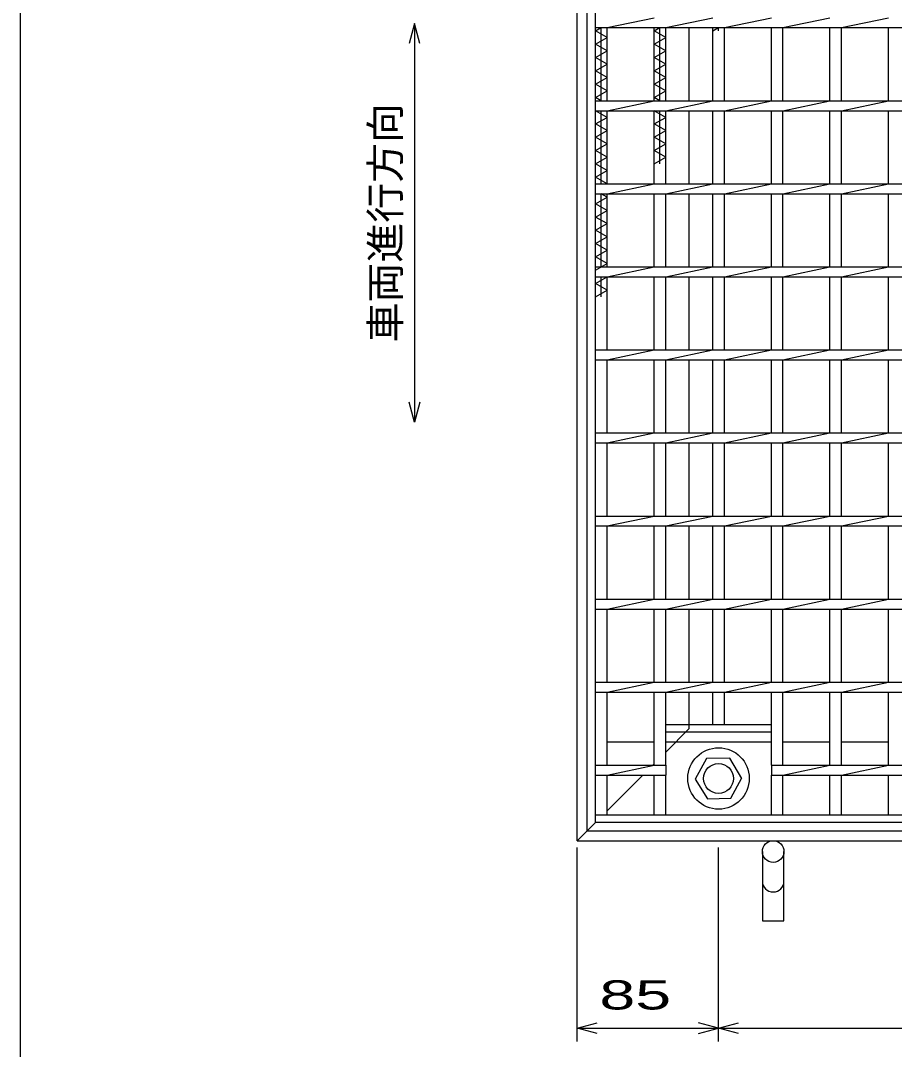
# Model space of a CAD drawing. Units: millimetres, scale not verified. Extents: x -1456 to 1385, y -1026 to 843.
# Drawn here: x -1383 to -857, y -374 to 245 of the extents above; entities that cross this region are included whole.
import ezdxf
from ezdxf.enums import TextEntityAlignment as Align

# ---------------------------------------------------------------- set-up
doc = ezdxf.new("R2010")
doc.units = ezdxf.units.MM
doc.header["$LTSCALE"] = 8
doc.linetypes.add('DASHED', pattern=[7.5, 6, -1.5])
for name, color, linetype, lineweight in [('0_2', 150, 'Continuous', 25), ('16', 3, 'Continuous', 25), ('19', 6, 'Continuous', 25), ('22', 4, 'Continuous', 25)]:
    doc.layers.add(name, color=color, linetype=linetype, lineweight=lineweight)
doc.styles.add('ベクトル', font='')
doc.styles.get('ベクトル').set_extended_font_data('ベクトル')

msp = doc.modelspace()

# ---------------------------------------------------------------- linework, layer by layer
at = {"layer": '0_2'}
msp.add_line((-1383.2, -917.2), (-1383.2, 842.8), dxfattribs=at)
at = {"layer": '16'}
for p, q in [((-1037, -233), (-1037, 471)), ((-1037, 241), (-1037, 247)), ((-1030, 241), (-1001.7, 247)), ((-994.7, 241), (-966.4, 247)), ((-959.4, 241), (-931.1, 247)), ((-924.1, 241), (-895.8, 247)), ((-888.8, 241), (-860.5, 247)), ((-1037, 241), (-324, 241)), ((-1037, 239), (-1033.5, 241)), ((-1030, 235), (-1037, 239)), ((-1033.5, 197), (-1033.5, 241)), ((-1030, 197), (-1030, 241)), ((-1001.7, 197), (-1001.7, 241)), ((-1001.7, 239), (-998.2, 241)), ((-994.7, 235), (-1001.7, 239)), ((-998.2, 197), (-998.2, 241)), ((-994.7, 197), (-994.7, 241)), ((-966.4, 197), (-966.4, 241)), ((-966.4, 239), (-962.9, 241)), ((-962.9, 239), (-962.9, 241)), ((-959.4, 197), (-959.4, 241)), ((-931.1, 197), (-931.1, 241)), ((-924.1, 197), (-924.1, 241)), ((-895.8, 197), (-895.8, 241)), ((-888.8, 197), (-888.8, 241)), ((-860.5, 197), (-860.5, 241)), ((-1037, 231), (-1030, 235)), ((-1030, 227), (-1037, 231)), ((-1001.7, 231), (-994.7, 235)), ((-994.7, 227), (-1001.7, 231)), ((-1037, 223), (-1030, 227)), ((-1030, 219), (-1037, 223)), ((-1001.7, 223), (-994.7, 227)), ((-994.7, 219), (-1001.7, 223)), ((-1037, 215), (-1030, 219)), ((-1001.7, 215), (-994.7, 219)), ((-1030, 211), (-1037, 215)), ((-1037, 207), (-1030, 211)), ((-994.7, 211), (-1001.7, 215)), ((-1001.7, 207), (-994.7, 211)), ((-1030, 203), (-1037, 207)), ((-994.7, 203), (-1001.7, 207)), ((-1037, 199), (-1030, 203)), ((-1033.5, 197), (-1037, 199)), ((-1001.7, 199), (-994.7, 203)), ((-998.2, 197), (-1001.7, 199)), ((-1037, 197), (-324, 197)), ((-1037, 191), (-1037, 197)), ((-1030, 191), (-1001.7, 197)), ((-994.7, 191), (-966.4, 197)), ((-959.4, 191), (-931.1, 197)), ((-924.1, 191), (-895.8, 197)), ((-888.8, 191), (-860.5, 197)), ((-1037, 191), (-324, 191)), ((-1030, 187), (-1037, 191)), ((-1037, 183), (-1030, 187)), ((-1033.5, 147), (-1033.5, 191)), ((-1030, 147), (-1030, 191)), ((-1001.7, 147), (-1001.7, 191)), ((-994.7, 187), (-1001.7, 191)), ((-1001.7, 183), (-994.7, 187)), ((-998.2, 159), (-998.2, 191)), ((-994.7, 147), (-994.7, 191)), ((-966.4, 147), (-966.4, 191)), ((-959.4, 147), (-959.4, 191)), ((-931.1, 147), (-931.1, 191)), ((-924.1, 147), (-924.1, 191)), ((-895.8, 147), (-895.8, 191)), ((-888.8, 147), (-888.8, 191)), ((-860.5, 147), (-860.5, 191)), ((-1030, 179), (-1037, 183)), ((-994.7, 179), (-1001.7, 183)), ((-1037, 175), (-1030, 179)), ((-1030, 171), (-1037, 175)), ((-1001.7, 175), (-994.7, 179)), ((-994.7, 171), (-1001.7, 175)), ((-1037, 167), (-1030, 171)), ((-1001.7, 167), (-994.7, 171)), ((-1030, 163), (-1037, 167)), ((-1037, 159), (-1030, 163)), ((-994.7, 163), (-1001.7, 167)), ((-1001.7, 159), (-994.7, 163)), ((-1030, 155), (-1037, 159)), ((-1037, 151), (-1030, 155)), ((-1030, 147), (-1037, 151)), ((-1037, 147), (-324, 147)), ((-1037, 141), (-1037, 147)), ((-1030, 141), (-1001.7, 147)), ((-994.7, 141), (-966.4, 147)), ((-959.4, 141), (-931.1, 147)), ((-924.1, 141), (-895.8, 147)), ((-888.8, 141), (-860.5, 147)), ((-1037, 141), (-324, 141)), ((-1037, 135), (-1030, 139)), ((-1033.5, 97), (-1033.5, 141)), ((-1030, 139), (-1033.5, 141)), ((-1030, 97), (-1030, 141)), ((-1001.7, 97), (-1001.7, 141)), ((-994.7, 97), (-994.7, 141)), ((-966.4, 97), (-966.4, 141)), ((-959.4, 97), (-959.4, 141)), ((-931.1, 97), (-931.1, 141)), ((-924.1, 97), (-924.1, 141)), ((-895.8, 97), (-895.8, 141)), ((-888.8, 97), (-888.8, 141)), ((-860.5, 97), (-860.5, 141)), ((-1030, 131), (-1037, 135)), ((-1037, 127), (-1030, 131)), ((-1030, 123), (-1037, 127)), ((-1037, 119), (-1030, 123)), ((-1030, 115), (-1037, 119)), ((-1037, 111), (-1030, 115)), ((-1030, 107), (-1037, 111)), ((-1037, 103), (-1030, 107)), ((-1030, 99), (-1037, 103)), ((-1037, 95), (-1030, 99)), ((-1037, 97), (-324, 97)), ((-1037, 91), (-1037, 97)), ((-1030, 91), (-1001.7, 97)), ((-994.7, 91), (-966.4, 97)), ((-959.4, 91), (-931.1, 97)), ((-924.1, 91), (-895.8, 97)), ((-888.8, 91), (-860.5, 97)), ((-1037, 91), (-324, 91)), ((-1037, 87), (-1030, 91)), ((-1030, 83), (-1037, 87)), ((-1033.5, 79), (-1033.5, 91)), ((-1030, 47), (-1030, 91)), ((-1001.7, 47), (-1001.7, 91)), ((-994.7, 47), (-994.7, 91)), ((-966.4, 47), (-966.4, 91)), ((-959.4, 47), (-959.4, 91)), ((-931.1, 47), (-931.1, 91)), ((-924.1, 47), (-924.1, 91)), ((-895.8, 47), (-895.8, 91)), ((-888.8, 47), (-888.8, 91)), ((-860.5, 47), (-860.5, 91)), ((-1037, 79), (-1030, 83)), ((-1037, 47), (-324, 47)), ((-1037, 41), (-1037, 47)), ((-1030, 41), (-1001.7, 47)), ((-994.7, 41), (-966.4, 47)), ((-959.4, 41), (-931.1, 47)), ((-924.1, 41), (-895.8, 47)), ((-888.8, 41), (-860.5, 47)), ((-1037, 41), (-324, 41)), ((-1030, -3), (-1030, 41)), ((-1001.7, -3), (-1001.7, 41)), ((-994.7, -3), (-994.7, 41)), ((-966.4, -3), (-966.4, 41)), ((-959.4, -3), (-959.4, 41)), ((-931.1, -3), (-931.1, 41)), ((-924.1, -3), (-924.1, 41)), ((-895.8, -3), (-895.8, 41)), ((-888.8, -3), (-888.8, 41)), ((-860.5, -3), (-860.5, 41)), ((-1037, -3), (-324, -3)), ((-1037, -9), (-1037, -3)), ((-1030, -9), (-1001.7, -3)), ((-994.7, -9), (-966.4, -3)), ((-959.4, -9), (-931.1, -3)), ((-924.1, -9), (-895.8, -3)), ((-888.8, -9), (-860.5, -3)), ((-1037, -9), (-324, -9)), ((-1030, -53), (-1030, -9)), ((-1001.7, -53), (-1001.7, -9)), ((-994.7, -53), (-994.7, -9)), ((-966.4, -53), (-966.4, -9)), ((-959.4, -53), (-959.4, -9)), ((-931.1, -53), (-931.1, -9)), ((-924.1, -53), (-924.1, -9)), ((-895.8, -53), (-895.8, -9)), ((-888.8, -53), (-888.8, -9)), ((-860.5, -53), (-860.5, -9)), ((-1037, -53), (-324, -53)), ((-1037, -59), (-1037, -53)), ((-1030, -59), (-1001.7, -53)), ((-994.7, -59), (-966.4, -53)), ((-959.4, -59), (-931.1, -53)), ((-924.1, -59), (-895.8, -53)), ((-888.8, -59), (-860.5, -53)), ((-1037, -59), (-324, -59)), ((-1030, -103), (-1030, -59)), ((-1001.7, -103), (-1001.7, -59)), ((-994.7, -103), (-994.7, -59)), ((-966.4, -103), (-966.4, -59)), ((-959.4, -103), (-959.4, -59)), ((-931.1, -103), (-931.1, -59)), ((-924.1, -103), (-924.1, -59)), ((-895.8, -103), (-895.8, -59)), ((-888.8, -103), (-888.8, -59)), ((-860.5, -103), (-860.5, -59)), ((-1037, -103), (-324, -103)), ((-1037, -109), (-1037, -103)), ((-1030, -109), (-1001.7, -103)), ((-994.7, -109), (-966.4, -103)), ((-959.4, -109), (-931.1, -103)), ((-924.1, -109), (-895.8, -103)), ((-888.8, -109), (-860.5, -103)), ((-1037, -109), (-324, -109)), ((-1030, -153), (-1030, -109)), ((-1001.7, -153), (-1001.7, -109)), ((-994.7, -153), (-994.7, -109)), ((-966.4, -153), (-966.4, -109)), ((-959.4, -153), (-959.4, -109)), ((-931.1, -153), (-931.1, -109)), ((-924.1, -153), (-924.1, -109)), ((-895.8, -153), (-895.8, -109)), ((-888.8, -153), (-888.8, -109)), ((-860.5, -153), (-860.5, -109)), ((-1037, -153), (-324, -153)), ((-1037, -159), (-1037, -153)), ((-1030, -159), (-1001.7, -153)), ((-994.7, -159), (-966.4, -153)), ((-959.4, -159), (-931.1, -153)), ((-924.1, -159), (-895.8, -153)), ((-888.8, -159), (-860.5, -153)), ((-1037, -159), (-324, -159)), ((-1030, -203), (-1030, -159)), ((-1001.7, -203), (-1001.7, -159)), ((-994.7, -203), (-994.7, -159)), ((-966.4, -178.5), (-966.4, -159)), ((-959.4, -178.5), (-959.4, -159)), ((-931.1, -203), (-931.1, -159)), ((-924.1, -203), (-924.1, -159)), ((-895.8, -203), (-895.8, -159)), ((-888.8, -203), (-888.8, -159)), ((-860.5, -203), (-860.5, -159)), ((-994.7, -178.5), (-931.1, -178.5)), ((-994.7, -183), (-994.7, -178.5)), ((-931.1, -183), (-931.1, -178.5)), ((-994.7, -183), (-931.1, -183)), ((-1030, -189), (-1001.7, -189)), ((-994.7, -189), (-931.1, -189)), ((-924.1, -189), (-895.8, -189)), ((-888.8, -189), (-860.5, -189)), ((-1037, -203), (-994.7, -203)), ((-1037, -209), (-1037, -203)), ((-1030, -209), (-1001.7, -203)), ((-994.7, -203), (-994.7, -209)), ((-970.194, -199.05), (-976.896, -211.342)), ((-956.198, -198.708), (-970.194, -199.05)), ((-948.9, -211), (-956.198, -198.708)), ((-931.1, -203), (-429.9, -203)), ((-931.1, -203), (-931.1, -209)), ((-924.1, -209), (-895.8, -203)), ((-888.8, -209), (-860.5, -203)), ((-1037, -209), (-994.7, -209)), ((-1030, -233), (-1030, -209)), ((-1001.7, -233), (-1001.7, -209)), ((-994.7, -233), (-994.7, -209)), ((-931.1, -209), (-429.9, -209)), ((-931.1, -233), (-931.1, -209)), ((-924.1, -233), (-924.1, -209)), ((-895.8, -233), (-895.8, -209)), ((-888.8, -233), (-888.8, -209)), ((-860.5, -233), (-860.5, -209)), ((-976.896, -211.342), (-969.602, -223.292)), ((-955.606, -222.95), (-948.904, -210.658)), ((-969.602, -223.292), (-955.606, -222.95)), ((-1037, -233), (-324, -233)), ((-1037, -237.5), (-1037, -233)), ((-1037, -233), (-1030, -233)), ((-1001.7, -233), (-994.7, -233)), ((-966.4, -233), (-959.4, -233)), ((-931.1, -233), (-924.1, -233)), ((-895.8, -233), (-888.8, -233)), ((-860.5, -233), (-853.5, -233)), ((-324, -237.5), (-1037, -237.5))]:
    msp.add_line(p, q, dxfattribs=at)
for radius in [18.5, 9]:
    msp.add_circle((-962.9, -211), radius, dxfattribs=at)
at = {"layer": '19'}
for p, q in [((-1048, -248.5), (-1048, 486.5)), ((-1042, -242.5), (-1042, 480.5)), ((-980.5, 197), (-980.5, 241)), ((-980.5, 147), (-980.5, 191)), ((-980.5, 97), (-980.5, 141)), ((-980.5, 47), (-980.5, 91)), ((-980.5, -3), (-980.5, 41)), ((-980.5, -53), (-980.5, -9)), ((-980.5, -103), (-980.5, -59)), ((-980.5, -153), (-980.5, -109)), ((-980.5, -178.5), (-980.5, -159)), ((-1042, -242.5), (-319, -242.5)), ((-1048, -248.5), (-313, -248.5)), ((-936.5, -255), (-936.5, -296.62)), ((-923.5, -296.62), (-923.5, -255)), ((-936.5, -296.62), (-923.5, -296.62))]:
    msp.add_line(p, q, dxfattribs=at)
at = {"layer": '19', "linetype": 'DASHED'}
for p, q in [((-980.5, -181), (-980.5, -176.5)), ((-994.7, -195.2), (-980.5, -181)), ((-1002.5, -203), (-1001.7, -202.2)), ((-1030, -230.5), (-1008.5, -209)), ((-1048, -248.5), (-1037, -237.5))]:
    msp.add_line(p, q, dxfattribs=at)
at = {"layer": '19'}
msp.add_circle((-930, -255), 6.5, dxfattribs=at)
msp.add_arc((-930, -272.84), 6.5, 180, 0, dxfattribs=at)
at = {"layer": '22'}
for p, q in [((-1146, 243.5), (-1149.2, 231.5)), ((-1142.8, 231.5), (-1146, 243.5)), ((-1146, 243.5), (-1146, 3.5)), ((-1146, 3.5), (-1149.2, 15.5)), ((-1142.8, 15.5), (-1146, 3.5)), ((-1048, -369.3), (-1048, -252.5)), ((-962.9, -369.3), (-962.9, -252.5)), ((-1048, -361.3), (-1036, -358.1)), ((-962.9, -361.3), (-974.9, -358.1)), ((-962.9, -361.3), (-950.9, -358.1)), ((-1036, -364.5), (-1048, -361.3)), ((-1048, -361.3), (-962.9, -361.3)), ((-974.9, -364.5), (-962.9, -361.3)), ((-950.9, -364.5), (-962.9, -361.3)), ((-962.9, -361.3), (-398.1, -361.3))]:
    msp.add_line(p, q, dxfattribs=at)

# ---------------------------------------------------------------- texts
at = {"layer": '22', "color": 2, "style": 'ベクトル'}
msp.add_text('車両進行方向', height=17.6, rotation=90, dxfattribs=at).set_placement((-1163.6, 51.5), align=Align.MIDDLE_LEFT)
at = {"layer": '22', "color": 2, "style": 'ベクトル', "width": 1.65}
msp.add_text(' 85 ', height=17.6, dxfattribs=at).set_placement((-1045.45, -341.3), align=Align.MIDDLE_LEFT)

doc.saveas('drawing.dxf')
